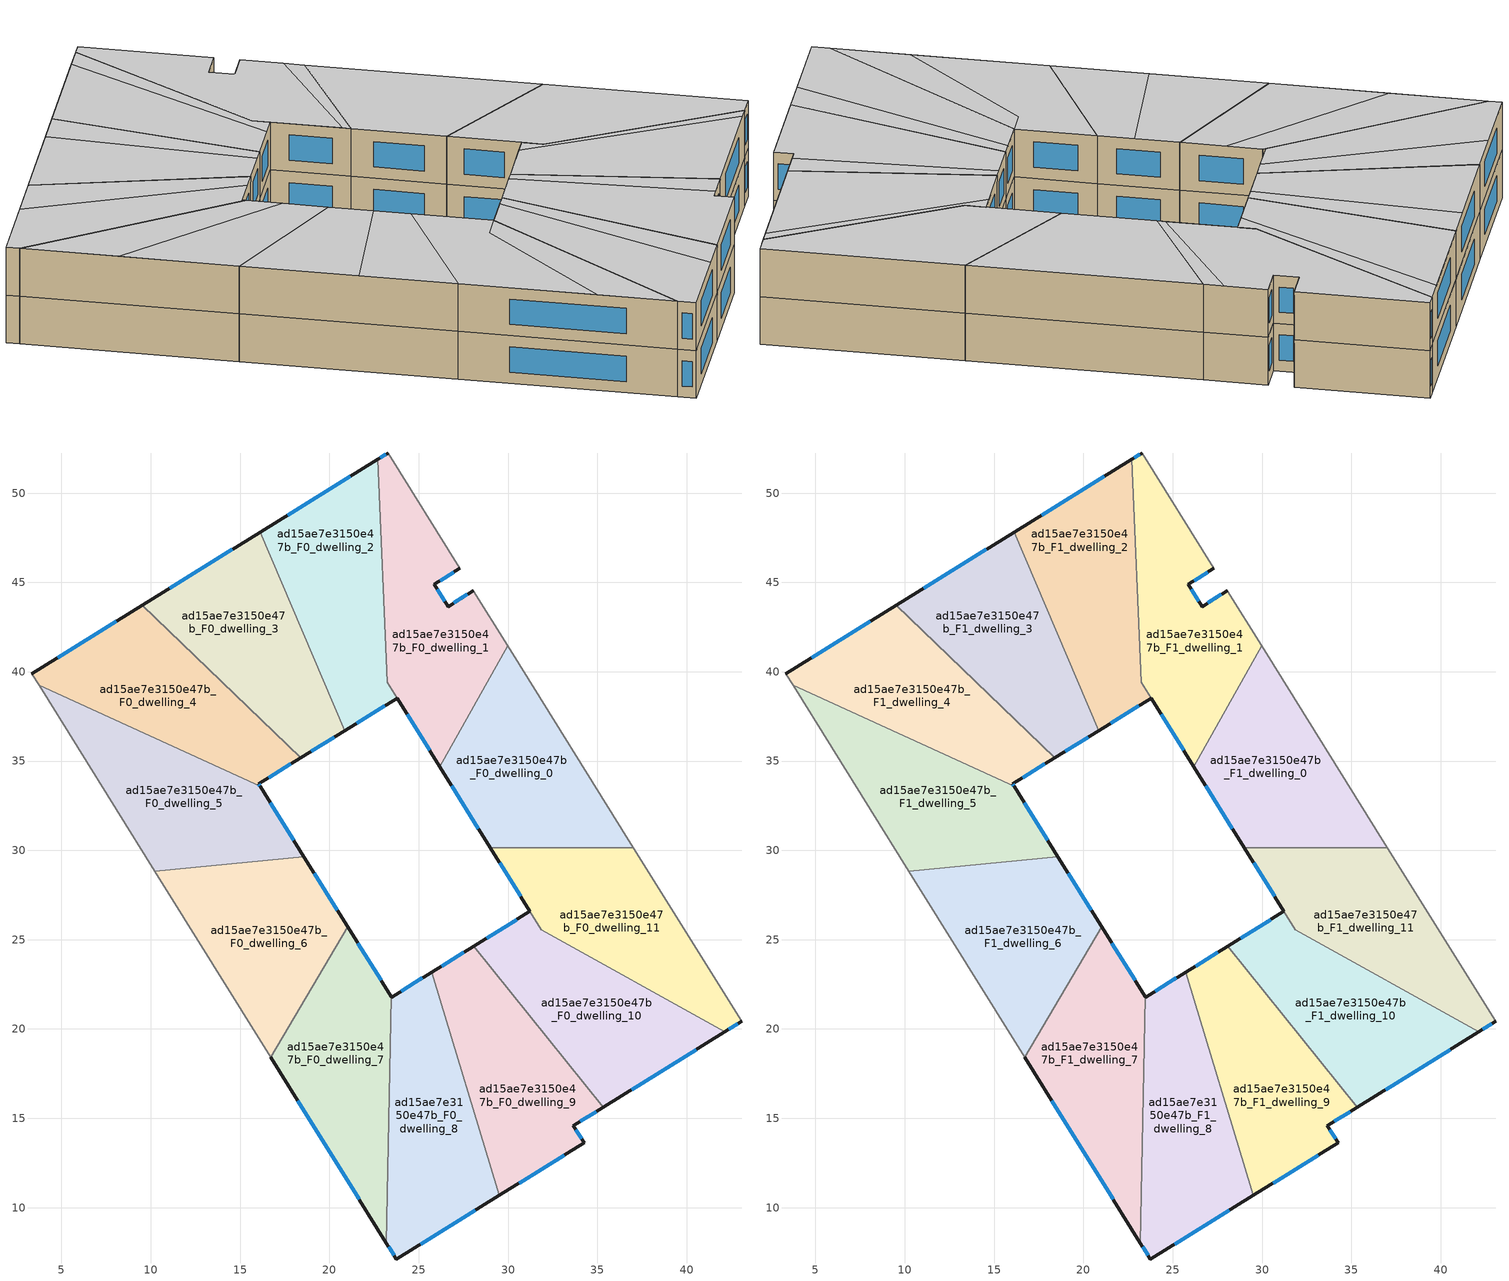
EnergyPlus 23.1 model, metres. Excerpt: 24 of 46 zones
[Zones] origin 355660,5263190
ad15ae7e3150e47b_F0_dwelling_0
 floor ground (EU_floor_Construction): 29.98,41.46 37.02,30.16 29.01,30.16 26.18,34.69 z0
 wall outside (EU_wall_Construction): 26.18,34.69 29.01,30.16 z0:3
 wall to ad15ae7e3150e47b_F0_dwelling_1 (EU_wall_Construction): 29.98,41.46 26.18,34.69 z0:3
 wall adiabatic (EU_wall_Construction): 37.02,30.16 29.98,41.46 z0:3
 wall to ad15ae7e3150e47b_F0_dwelling_11 (EU_wall_Construction): 29.01,30.16 37.02,30.16 z0:3
 window (EU_Window_Construction): 26.84,33.63 28.34,31.22 z0.7:2.3
ad15ae7e3150e47b_F0_dwelling_1
 floor ground (EU_floor_Construction): 23.28,52.25 27.29,45.79 25.86,44.9 26.64,43.65 28.06,44.54 29.98,41.46 26.18,34.69 23.24,39.41 22.72,51.9 z0
 wall outside (EU_wall_Construction): 23.28,52.25 22.72,51.9 / 28.06,44.54 26.64,43.65 25.86,44.9 27.29,45.79 / 23.8,38.52 26.18,34.69 z0:3
 wall adiabatic (EU_wall_Construction): 27.29,45.79 23.28,52.25 / 29.98,41.46 28.06,44.54 z0:3
 wall to ad15ae7e3150e47b_F0_dwelling_2 (EU_wall_Construction): 22.72,51.9 23.24,39.41 23.79,38.53 z0:3
 window (EU_Window_Construction): 23.15,52.17 22.85,51.98 / 26.19,45.11 26.96,45.58 / 26.46,43.94 26.04,44.61 / 27.73,44.33 26.97,43.86 / 24.36,37.62 25.62,35.59 z0.7:2.3
ad15ae7e3150e47b_F0_dwelling_10
 floor ground (EU_floor_Construction): 42.14,19.84 35.33,15.62 28.08,24.63 31.23,26.59 31.86,25.57 z0
 wall outside (EU_wall_Construction): 35.33,15.62 42.14,19.84 / 31.23,26.59 28.08,24.63 z0:3
 wall to ad15ae7e3150e47b_F0_dwelling_11 (EU_wall_Construction): 42.14,19.84 31.86,25.57 31.23,26.59 z0:3
 wall to ad15ae7e3150e47b_F0_dwelling_9 (EU_wall_Construction): 28.08,24.63 35.33,15.62 z0:3
 window (EU_Window_Construction): 36.93,16.61 40.54,18.85 / 30.49,26.13 28.82,25.09 z0.7:2.3
ad15ae7e3150e47b_F0_dwelling_11
 floor ground (EU_floor_Construction): 37.02,30.16 43.09,20.42 42.14,19.84 31.86,25.57 29.01,30.16 z0
 wall outside (EU_wall_Construction): 42.14,19.84 43.09,20.42 / 29.01,30.16 31.23,26.59 z0:3
 wall adiabatic (EU_wall_Construction): 43.09,20.42 37.02,30.16 z0:3
 window (EU_Window_Construction): 42.36,19.98 42.87,20.29 / 29.53,29.32 30.71,27.43 z0.7:2.3
ad15ae7e3150e47b_F0_dwelling_2
 floor ground (EU_floor_Construction): 22.72,51.9 23.24,39.41 23.79,38.53 20.85,36.7 16.12,47.81 z0
 wall outside (EU_wall_Construction): 22.72,51.9 16.12,47.81 / 20.85,36.7 23.79,38.53 z0:3
 wall to ad15ae7e3150e47b_F0_dwelling_3 (EU_wall_Construction): 16.12,47.81 20.85,36.7 z0:3
 window (EU_Window_Construction): 21.17,50.94 17.67,48.77 / 21.54,37.13 23.1,38.1 z0.7:2.3
ad15ae7e3150e47b_F0_dwelling_3
 floor ground (EU_floor_Construction): 16.12,47.81 20.85,36.7 18.4,35.19 9.52,43.73 z0
 wall outside (EU_wall_Construction): 18.4,35.19 20.85,36.7 / 16.12,47.81 9.52,43.73 z0:3
 wall to ad15ae7e3150e47b_F0_dwelling_4 (EU_wall_Construction): 9.52,43.73 18.4,35.19 z0:3
 window (EU_Window_Construction): 18.97,35.54 20.27,36.35 / 14.57,46.85 11.07,44.69 z0.7:2.3
ad15ae7e3150e47b_F0_dwelling_4
 floor ground (EU_floor_Construction): 18.4,35.19 16.03,33.72 16.12,33.59 3.74,39.24 3.33,39.9 9.52,43.73 z0
 wall outside (EU_wall_Construction): 16.12,33.59 16.03,33.72 18.4,35.19 / 9.52,43.73 3.33,39.9 z0:3
 wall to ad15ae7e3150e47b_F0_dwelling_5 (EU_wall_Construction): 3.74,39.24 16.12,33.59 z0:3
 wall adiabatic (EU_wall_Construction): 3.33,39.9 3.74,39.24 z0:3
 window (EU_Window_Construction): 16.59,34.07 17.84,34.84 / 16.1,33.62 16.05,33.69 / 8.07,42.83 4.79,40.8 z0.7:2.3
ad15ae7e3150e47b_F0_dwelling_5
 floor ground (EU_floor_Construction): 16.12,33.59 18.57,29.66 10.22,28.83 3.74,39.24 z0
 wall outside (EU_wall_Construction): 18.57,29.66 16.12,33.59 z0:3
 wall to ad15ae7e3150e47b_F0_dwelling_6 (EU_wall_Construction): 10.22,28.83 18.57,29.66 z0:3
 wall adiabatic (EU_wall_Construction): 3.74,39.24 10.22,28.83 z0:3
 window (EU_Window_Construction): 18,30.58 16.69,32.66 z0.7:2.3
ad15ae7e3150e47b_F0_dwelling_6
 floor ground (EU_floor_Construction): 18.57,29.66 21.02,25.73 16.71,18.42 10.22,28.83 z0
 wall outside (EU_wall_Construction): 21.02,25.73 18.57,29.66 z0:3
 wall to ad15ae7e3150e47b_F0_dwelling_7 (EU_wall_Construction): 16.71,18.42 21.02,25.73 z0:3
 wall adiabatic (EU_wall_Construction): 10.22,28.83 16.71,18.42 z0:3
 window (EU_Window_Construction): 20.44,26.65 19.15,28.73 z0.7:2.3
ad15ae7e3150e47b_F0_dwelling_7
 floor ground (EU_floor_Construction): 21.02,25.73 23.47,21.8 23.19,8.02 16.71,18.42 z0
 wall outside (EU_wall_Construction): 23.47,21.8 21.02,25.73 / 16.71,18.42 23.19,8.02 z0:3
 wall to ad15ae7e3150e47b_F0_dwelling_8 (EU_wall_Construction): 23.19,8.02 23.47,21.8 z0:3
 window (EU_Window_Construction): 22.89,22.73 21.59,24.81 / 18.23,15.98 21.67,10.46 z0.7:2.3
ad15ae7e3150e47b_F0_dwelling_8
 floor ground (EU_floor_Construction): 25.74,23.18 29.51,10.69 23.75,7.12 23.19,8.02 23.47,21.8 23.48,21.79 z0
 wall outside (EU_wall_Construction): 25.74,23.18 23.48,21.79 23.47,21.8 / 23.19,8.02 23.75,7.12 29.51,10.69 z0:3
 wall to ad15ae7e3150e47b_F0_dwelling_9 (EU_wall_Construction): 29.51,10.69 25.74,23.18 z0:3
 window (EU_Window_Construction): 25.21,22.86 24.01,22.11 / 25.1,7.96 28.16,9.85 / 23.32,7.81 23.62,7.33 z0.7:2.3
ad15ae7e3150e47b_F0_dwelling_9
 floor ground (EU_floor_Construction): 28.08,24.63 35.33,15.62 33.66,14.58 34.26,13.62 29.51,10.69 25.74,23.18 z0
 wall outside (EU_wall_Construction): 29.51,10.69 34.26,13.62 33.66,14.58 35.33,15.62 / 28.08,24.63 25.74,23.18 z0:3
 window (EU_Window_Construction): 30.62,11.38 33.14,12.94 / 27.53,24.29 26.29,23.53 / 34.05,14.83 34.94,15.38 / 34.12,13.85 33.8,14.36 z0.7:2.3
ad15ae7e3150e47b_F1_dwelling_0
 floor to ad15ae7e3150e47b_F0_dwelling_0 (EU_floor_Construction): 29.98,41.46 37.02,30.16 29.01,30.16 26.18,34.69 z3
 wall outside (EU_wall_Construction): 26.18,34.69 29.01,30.16 z3:6
 wall to ad15ae7e3150e47b_F1_dwelling_1 (EU_wall_Construction): 29.98,41.46 26.18,34.69 z3:6
 wall adiabatic (EU_wall_Construction): 37.02,30.16 29.98,41.46 z3:6
 wall to ad15ae7e3150e47b_F1_dwelling_11 (EU_wall_Construction): 29.01,30.16 37.02,30.16 z3:6
 window (EU_Window_Construction): 26.84,33.63 28.34,31.22 z3.7:5.3
 ceiling to ad15ae7e3150e47b_F2_dwelling_0 (EU_floor_Construction): 37.02,30.16 29.98,41.46 26.18,34.69 29.01,30.16 z6
ad15ae7e3150e47b_F1_dwelling_1
 floor to ad15ae7e3150e47b_F0_dwelling_1 (EU_floor_Construction): 23.28,52.25 27.29,45.79 25.86,44.9 26.64,43.65 28.06,44.54 29.98,41.46 26.18,34.69 23.24,39.41 22.72,51.9 z3
 wall outside (EU_wall_Construction): 23.28,52.25 22.72,51.9 / 28.06,44.54 26.64,43.65 25.86,44.9 27.29,45.79 / 23.8,38.52 26.18,34.69 z3:6
 wall adiabatic (EU_wall_Construction): 27.29,45.79 23.28,52.25 / 29.98,41.46 28.06,44.54 z3:6
 wall to ad15ae7e3150e47b_F1_dwelling_2 (EU_wall_Construction): 22.72,51.9 23.24,39.41 23.79,38.53 z3:6
 window (EU_Window_Construction): 23.15,52.17 22.85,51.98 / 26.19,45.11 26.96,45.58 / 26.46,43.94 26.04,44.61 / 27.73,44.33 26.97,43.86 / 24.36,37.62 25.62,35.59 z3.7:5.3
 ceiling to ad15ae7e3150e47b_F2_dwelling_1 (EU_floor_Construction): 25.92,35.11 29.34,42.49 28.06,44.54 26.64,43.65 25.86,44.9 27.29,45.79 23.28,52.25 22.72,51.9 23.24,39.41 z6
 ceiling to ad15ae7e3150e47b_F2_dwelling_0 (EU_floor_Construction): 26.18,34.69 29.98,41.46 29.34,42.49 25.92,35.11 z6
ad15ae7e3150e47b_F1_dwelling_10
 floor to ad15ae7e3150e47b_F0_dwelling_10 (EU_floor_Construction): 42.14,19.84 35.33,15.62 28.08,24.63 31.23,26.59 31.86,25.57 z3
 wall outside (EU_wall_Construction): 35.33,15.62 42.14,19.84 / 31.23,26.59 28.08,24.63 z3:6
 wall to ad15ae7e3150e47b_F1_dwelling_11 (EU_wall_Construction): 42.14,19.84 31.86,25.57 31.23,26.59 z3:6
 wall to ad15ae7e3150e47b_F1_dwelling_9 (EU_wall_Construction): 28.08,24.63 35.33,15.62 z3:6
 window (EU_Window_Construction): 36.93,16.61 40.54,18.85 / 30.49,26.13 28.82,25.09 z3.7:5.3
 ceiling adiabatic (EU_roof_Construction): 41.52,19.46 30.43,26.09 28.08,24.63 35.33,15.62 z6
 ceiling to ad15ae7e3150e47b_F2_dwelling_10 (EU_floor_Construction): 42.14,19.84 31.86,25.57 31.23,26.59 30.43,26.09 41.52,19.46 z6
ad15ae7e3150e47b_F1_dwelling_11
 floor to ad15ae7e3150e47b_F0_dwelling_11 (EU_floor_Construction): 37.02,30.16 43.09,20.42 42.14,19.84 31.86,25.57 29.01,30.16 z3
 wall outside (EU_wall_Construction): 42.14,19.84 43.09,20.42 / 29.01,30.16 31.23,26.59 z3:6
 wall adiabatic (EU_wall_Construction): 43.09,20.42 37.02,30.16 z3:6
 window (EU_Window_Construction): 42.36,19.98 42.87,20.29 / 29.53,29.32 30.71,27.43 z3.7:5.3
 ceiling to ad15ae7e3150e47b_F2_dwelling_10 (EU_floor_Construction): 43.09,20.42 37.02,30.16 29.01,30.16 31.86,25.57 42.14,19.84 z6
ad15ae7e3150e47b_F1_dwelling_2
 floor to ad15ae7e3150e47b_F0_dwelling_2 (EU_floor_Construction): 22.72,51.9 23.24,39.41 23.79,38.53 20.85,36.7 16.12,47.81 z3
 wall outside (EU_wall_Construction): 22.72,51.9 16.12,47.81 / 20.85,36.7 23.79,38.53 z3:6
 wall to ad15ae7e3150e47b_F1_dwelling_3 (EU_wall_Construction): 16.12,47.81 20.85,36.7 z3:6
 window (EU_Window_Construction): 21.17,50.94 17.67,48.77 / 21.54,37.13 23.1,38.1 z3.7:5.3
 ceiling adiabatic (EU_roof_Construction): 22.85,37.94 21.52,51.16 16.12,47.81 20.85,36.7 z6
 ceiling to ad15ae7e3150e47b_F2_dwelling_1 (EU_floor_Construction): 23.79,38.53 23.24,39.41 22.72,51.9 21.52,51.16 22.85,37.94 z6
ad15ae7e3150e47b_F1_dwelling_3
 floor to ad15ae7e3150e47b_F0_dwelling_3 (EU_floor_Construction): 16.12,47.81 20.85,36.7 18.4,35.19 9.52,43.73 z3
 wall outside (EU_wall_Construction): 18.4,35.19 20.85,36.7 / 16.12,47.81 9.52,43.73 z3:6
 wall to ad15ae7e3150e47b_F1_dwelling_4 (EU_wall_Construction): 9.52,43.73 18.4,35.19 z3:6
 window (EU_Window_Construction): 18.97,35.54 20.27,36.35 / 14.57,46.85 11.07,44.69 z3.7:5.3
 ceiling to ad15ae7e3150e47b_F2_dwelling_3 (EU_floor_Construction): 20.18,36.29 14.32,46.7 9.52,43.73 18.4,35.19 z6
 ceiling adiabatic (EU_roof_Construction): 20.85,36.7 16.12,47.81 14.32,46.7 20.18,36.29 z6
ad15ae7e3150e47b_F1_dwelling_4
 floor to ad15ae7e3150e47b_F0_dwelling_4 (EU_floor_Construction): 18.4,35.19 16.03,33.72 16.12,33.59 3.74,39.24 3.33,39.9 9.52,43.73 z3
 wall outside (EU_wall_Construction): 16.12,33.59 16.03,33.72 18.4,35.19 / 9.52,43.73 3.33,39.9 z3:6
 wall to ad15ae7e3150e47b_F1_dwelling_5 (EU_wall_Construction): 3.74,39.24 16.12,33.59 z3:6
 wall adiabatic (EU_wall_Construction): 3.33,39.9 3.74,39.24 z3:6
 window (EU_Window_Construction): 16.59,34.07 17.84,34.84 / 16.1,33.62 16.05,33.69 / 8.07,42.83 4.79,40.8 z3.7:5.3
 ceiling to ad15ae7e3150e47b_F2_dwelling_4 (EU_floor_Construction): 17.51,34.64 7.12,42.24 3.33,39.9 3.74,39.24 16.12,33.59 16.03,33.72 z6
 ceiling to ad15ae7e3150e47b_F2_dwelling_3 (EU_floor_Construction): 18.4,35.19 9.52,43.73 7.12,42.24 17.51,34.64 z6
ad15ae7e3150e47b_F1_dwelling_5
 floor to ad15ae7e3150e47b_F0_dwelling_5 (EU_floor_Construction): 16.12,33.59 18.57,29.66 10.22,28.83 3.74,39.24 z3
 wall outside (EU_wall_Construction): 18.57,29.66 16.12,33.59 z3:6
 wall to ad15ae7e3150e47b_F1_dwelling_6 (EU_wall_Construction): 10.22,28.83 18.57,29.66 z3:6
 wall adiabatic (EU_wall_Construction): 3.74,39.24 10.22,28.83 z3:6
 window (EU_Window_Construction): 18,30.58 16.69,32.66 z3.7:5.3
 ceiling to ad15ae7e3150e47b_F2_dwelling_5 (EU_floor_Construction): 18.57,29.66 17.23,31.8 6.69,34.51 10.23,28.83 z6
 ceiling to ad15ae7e3150e47b_F2_dwelling_4 (EU_floor_Construction): 17.23,31.8 16.12,33.59 3.74,39.24 6.69,34.51 z6
ad15ae7e3150e47b_F1_dwelling_6
 floor to ad15ae7e3150e47b_F0_dwelling_6 (EU_floor_Construction): 18.57,29.66 21.02,25.73 16.71,18.42 10.22,28.83 z3
 wall outside (EU_wall_Construction): 21.02,25.73 18.57,29.66 z3:6
 wall to ad15ae7e3150e47b_F1_dwelling_7 (EU_wall_Construction): 16.71,18.42 21.02,25.73 z3:6
 wall adiabatic (EU_wall_Construction): 10.22,28.83 16.71,18.42 z3:6
 window (EU_Window_Construction): 20.44,26.65 19.15,28.73 z3.7:5.3
 ceiling to ad15ae7e3150e47b_F2_dwelling_5 (EU_floor_Construction): 19.91,27.51 18.57,29.66 10.23,28.83 13.76,23.16 z6
 ceiling to ad15ae7e3150e47b_F2_dwelling_6 (EU_floor_Construction): 16.71,18.42 21.02,25.73 19.91,27.51 13.76,23.16 z6
ad15ae7e3150e47b_F1_dwelling_7
 floor to ad15ae7e3150e47b_F0_dwelling_7 (EU_floor_Construction): 21.02,25.73 23.47,21.8 23.19,8.02 16.71,18.42 z3
 wall outside (EU_wall_Construction): 23.47,21.8 21.02,25.73 / 16.71,18.42 23.19,8.02 z3:6
 wall to ad15ae7e3150e47b_F1_dwelling_8 (EU_wall_Construction): 23.19,8.02 23.47,21.8 z3:6
 window (EU_Window_Construction): 22.89,22.73 21.59,24.81 / 18.23,15.98 21.67,10.46 z3.7:5.3
 ceiling to ad15ae7e3150e47b_F2_dwelling_7 (EU_floor_Construction): 23.19,8.02 23.47,21.78 22.24,21.01 20.84,11.8 z6
 ceiling to ad15ae7e3150e47b_F2_dwelling_6 (EU_floor_Construction): 20.84,11.8 22.24,21.01 23.47,21.78 23.47,21.8 21.02,25.73 16.71,18.42 z6
ad15ae7e3150e47b_F1_dwelling_8
 floor to ad15ae7e3150e47b_F0_dwelling_8 (EU_floor_Construction): 25.74,23.18 29.51,10.69 23.75,7.12 23.19,8.02 23.47,21.8 23.48,21.79 z3
 wall outside (EU_wall_Construction): 25.74,23.18 23.48,21.79 23.47,21.8 / 23.19,8.02 23.75,7.12 29.51,10.69 z3:6
 wall to ad15ae7e3150e47b_F1_dwelling_9 (EU_wall_Construction): 29.51,10.69 25.74,23.18 z3:6
 window (EU_Window_Construction): 25.21,22.86 24.01,22.11 / 25.1,7.96 28.16,9.85 / 23.32,7.81 23.62,7.33 z3.7:5.3
 ceiling to ad15ae7e3150e47b_F2_dwelling_8 (EU_floor_Construction): 29.51,10.69 25.74,23.18 25.12,22.8 27.79,9.62 z6
 ceiling to ad15ae7e3150e47b_F2_dwelling_7 (EU_floor_Construction): 27.79,9.62 25.12,22.8 23.47,21.78 23.19,8.02 23.75,7.12 z6
ad15ae7e3150e47b_F1_dwelling_9
 floor to ad15ae7e3150e47b_F0_dwelling_9 (EU_floor_Construction): 28.08,24.63 35.33,15.62 33.66,14.58 34.26,13.62 29.51,10.69 25.74,23.18 z3
 wall outside (EU_wall_Construction): 29.51,10.69 34.26,13.62 33.66,14.58 35.33,15.62 / 28.08,24.63 25.74,23.18 z3:6
 window (EU_Window_Construction): 30.62,11.38 33.14,12.94 / 27.53,24.29 26.29,23.53 / 34.05,14.83 34.94,15.38 / 34.12,13.85 33.8,14.36 z3.7:5.3
 ceiling to ad15ae7e3150e47b_F2_dwelling_8 (EU_floor_Construction): 34.26,13.62 33.66,14.58 34.09,14.85 27.61,24.34 25.74,23.18 29.51,10.69 z6
 ceiling to ad15ae7e3150e47b_F2_dwelling_9 (EU_floor_Construction): 35.33,15.62 28.08,24.63 27.61,24.34 34.09,14.85 z6
[Building]
EU S2 Campaign: North Axis=0; Terrain=City; Solar Distribution=FullExterior
[Site:Location]
Budapest.Ferenc.Liszt.Intl.AP: Latitude=47.437; Longitude=19.256; Time Zone=1; Elevation=185
[SizingPeriod:WeatherFileDays]
AnnualSizingPeriod: Begin Month=1; Begin Day of Month=1; End Month=12; End Day of Month=31; Day of Week for Start Day=Monday; Use Weather File Daylight Saving Period=No; Use Weather File Rain and Snow Indicators=No
[MATERIAL]
EU_InternalMass_Material: Roughness=MediumRough; Thickness=0.1; Conductivity=1; Density=1800; Specific Heat=900; Thermal Absorptance=0.9; Solar Absorptance=0.7; Visible Absorptance=0.7
[MATERIAL:NOMASS] Roughness=MediumRough; Thermal Absorptance=0.9; Solar Absorptance=0.7; Visible Absorptance=0.7
Name | Thermal Resistance
EU_wall_NoMass | 0.832559
EU_roof_NoMass | 1.39638
EU_floor_NoMass | 0.872794
[WINDOWMATERIAL:SIMPLEGLAZINGSYSTEM]
EU_Window_SimpleGlazing: UFactor=2.79869; Solar Heat Gain Coefficient=0.75; Visible Transmittance=0.75
[CONSTRUCTION]
EU_wall_Construction: EU_wall_NoMass
EU_roof_Construction: EU_roof_NoMass
EU_floor_Construction: EU_floor_NoMass
EU_Window_Construction: EU_Window_SimpleGlazing
EU_InternalMass_Construction: EU_InternalMass_Material
[ZONE] Type=1; Multiplier=1; Ceiling Height=autocalculate; Floor Area=autocalculate; Part of Total Floor Area=Yes
Name | Volume
ad15ae7e3150e47b_F0_dwelling_0; ad15ae7e3150e47b_F1_dwelling_0 | 190.529
ad15ae7e3150e47b_F0_dwelling_1; ad15ae7e3150e47b_F1_dwelling_1 | 189.597
ad15ae7e3150e47b_F0_dwelling_10; ad15ae7e3150e47b_F1_dwelling_10 | 191.736
ad15ae7e3150e47b_F0_dwelling_11; ad15ae7e3150e47b_F1_dwelling_11 | 189.344
ad15ae7e3150e47b_F0_dwelling_2; ad15ae7e3150e47b_F1_dwelling_2 | 191.465
ad15ae7e3150e47b_F0_dwelling_3; ad15ae7e3150e47b_F1_dwelling_3 | 190.506
ad15ae7e3150e47b_F0_dwelling_4; ad15ae7e3150e47b_F1_dwelling_4 | 190.545
ad15ae7e3150e47b_F0_dwelling_5; ad15ae7e3150e47b_F1_dwelling_5 | 190.516
ad15ae7e3150e47b_F0_dwelling_6; ad15ae7e3150e47b_F1_dwelling_6 | 190.547
ad15ae7e3150e47b_F0_dwelling_7; ad15ae7e3150e47b_F1_dwelling_7 | 190.548
ad15ae7e3150e47b_F0_dwelling_8; ad15ae7e3150e47b_F1_dwelling_8 | 190.525
ad15ae7e3150e47b_F0_dwelling_9; ad15ae7e3150e47b_F1_dwelling_9 | 190.526
[INTERNALMASS] Construction=EU_InternalMass_Construction
Name | Zone or ZoneList | Surface Area
ad15ae7e3150e47b_F0_dwelling_0_EU_InternalMass | ad15ae7e3150e47b_F0_dwelling_0 | 63.5098
ad15ae7e3150e47b_F0_dwelling_1_EU_InternalMass | ad15ae7e3150e47b_F0_dwelling_1 | 63.1972
ad15ae7e3150e47b_F0_dwelling_2_EU_InternalMass | ad15ae7e3150e47b_F0_dwelling_2 | 63.8218
ad15ae7e3150e47b_F0_dwelling_3_EU_InternalMass | ad15ae7e3150e47b_F0_dwelling_3 | 63.5021
ad15ae7e3150e47b_F0_dwelling_4_EU_InternalMass | ad15ae7e3150e47b_F0_dwelling_4 | 63.5149
ad15ae7e3150e47b_F0_dwelling_5_EU_InternalMass | ad15ae7e3150e47b_F0_dwelling_5 | 63.5053
ad15ae7e3150e47b_F0_dwelling_6_EU_InternalMass | ad15ae7e3150e47b_F0_dwelling_6 | 63.5155
ad15ae7e3150e47b_F0_dwelling_7_EU_InternalMass | ad15ae7e3150e47b_F0_dwelling_7 | 63.5161
ad15ae7e3150e47b_F0_dwelling_8_EU_InternalMass | ad15ae7e3150e47b_F0_dwelling_8 | 63.5082
ad15ae7e3150e47b_F0_dwelling_9_EU_InternalMass | ad15ae7e3150e47b_F0_dwelling_9 | 63.5085
ad15ae7e3150e47b_F0_dwelling_10_EU_InternalMass | ad15ae7e3150e47b_F0_dwelling_10 | 63.913
ad15ae7e3150e47b_F0_dwelling_11_EU_InternalMass | ad15ae7e3150e47b_F0_dwelling_11 | 63.1141
ad15ae7e3150e47b_F1_dwelling_0_EU_InternalMass | ad15ae7e3150e47b_F1_dwelling_0 | 63.5098
ad15ae7e3150e47b_F1_dwelling_1_EU_InternalMass | ad15ae7e3150e47b_F1_dwelling_1 | 63.1972
ad15ae7e3150e47b_F1_dwelling_2_EU_InternalMass | ad15ae7e3150e47b_F1_dwelling_2 | 63.8218
ad15ae7e3150e47b_F1_dwelling_3_EU_InternalMass | ad15ae7e3150e47b_F1_dwelling_3 | 63.5021
ad15ae7e3150e47b_F1_dwelling_4_EU_InternalMass | ad15ae7e3150e47b_F1_dwelling_4 | 63.5149
ad15ae7e3150e47b_F1_dwelling_5_EU_InternalMass | ad15ae7e3150e47b_F1_dwelling_5 | 63.5053
ad15ae7e3150e47b_F1_dwelling_6_EU_InternalMass | ad15ae7e3150e47b_F1_dwelling_6 | 63.5155
ad15ae7e3150e47b_F1_dwelling_7_EU_InternalMass | ad15ae7e3150e47b_F1_dwelling_7 | 63.5161
ad15ae7e3150e47b_F1_dwelling_8_EU_InternalMass | ad15ae7e3150e47b_F1_dwelling_8 | 63.5082
ad15ae7e3150e47b_F1_dwelling_9_EU_InternalMass | ad15ae7e3150e47b_F1_dwelling_9 | 63.5085
ad15ae7e3150e47b_F1_dwelling_10_EU_InternalMass | ad15ae7e3150e47b_F1_dwelling_10 | 63.913
ad15ae7e3150e47b_F1_dwelling_11_EU_InternalMass | ad15ae7e3150e47b_F1_dwelling_11 | 63.1141
[OTHEREQUIPMENT] Fuel Type=Electricity; Design Level Calculation Method=Watts/Area; Power per Zone Floor Area=1; Fraction Latent=0; Fraction Radiant=0; Fraction Lost=0; Carbon Dioxide Generation Rate=0; EndUse Subcategory=EU_Step8_InternalGains
Name | Zone or ZoneList or Space or SpaceList | Schedule
EU_Step8_InternalGain_ad15ae7e3150e47b_F0_dwelling_0_f000 | ad15ae7e3150e47b_F0_dwelling_0 | EU_Step8_GainSchedule_ad15ae7e3150e47b_F0_dwelling_0_f000
EU_Step8_InternalGain_ad15ae7e3150e47b_F0_dwelling_1_f000 | ad15ae7e3150e47b_F0_dwelling_1 | EU_Step8_GainSchedule_ad15ae7e3150e47b_F0_dwelling_1_f000
EU_Step8_InternalGain_ad15ae7e3150e47b_F0_dwelling_2_f000 | ad15ae7e3150e47b_F0_dwelling_2 | EU_Step8_GainSchedule_ad15ae7e3150e47b_F0_dwelling_2_f000
EU_Step8_InternalGain_ad15ae7e3150e47b_F0_dwelling_3_f000 | ad15ae7e3150e47b_F0_dwelling_3 | EU_Step8_GainSchedule_ad15ae7e3150e47b_F0_dwelling_3_f000
EU_Step8_InternalGain_ad15ae7e3150e47b_F0_dwelling_4_f000 | ad15ae7e3150e47b_F0_dwelling_4 | EU_Step8_GainSchedule_ad15ae7e3150e47b_F0_dwelling_4_f000
EU_Step8_InternalGain_ad15ae7e3150e47b_F0_dwelling_5_f000 | ad15ae7e3150e47b_F0_dwelling_5 | EU_Step8_GainSchedule_ad15ae7e3150e47b_F0_dwelling_5_f000
EU_Step8_InternalGain_ad15ae7e3150e47b_F0_dwelling_6_f000 | ad15ae7e3150e47b_F0_dwelling_6 | EU_Step8_GainSchedule_ad15ae7e3150e47b_F0_dwelling_6_f000
EU_Step8_InternalGain_ad15ae7e3150e47b_F0_dwelling_7_f000 | ad15ae7e3150e47b_F0_dwelling_7 | EU_Step8_GainSchedule_ad15ae7e3150e47b_F0_dwelling_7_f000
EU_Step8_InternalGain_ad15ae7e3150e47b_F0_dwelling_8_f000 | ad15ae7e3150e47b_F0_dwelling_8 | EU_Step8_GainSchedule_ad15ae7e3150e47b_F0_dwelling_8_f000
EU_Step8_InternalGain_ad15ae7e3150e47b_F0_dwelling_9_f000 | ad15ae7e3150e47b_F0_dwelling_9 | EU_Step8_GainSchedule_ad15ae7e3150e47b_F0_dwelling_9_f000
EU_Step8_InternalGain_ad15ae7e3150e47b_F0_dwelling_10_f000 | ad15ae7e3150e47b_F0_dwelling_10 | EU_Step8_GainSchedule_ad15ae7e3150e47b_F0_dwelling_10_f000
EU_Step8_InternalGain_ad15ae7e3150e47b_F0_dwelling_11_f000 | ad15ae7e3150e47b_F0_dwelling_11 | EU_Step8_GainSchedule_ad15ae7e3150e47b_F0_dwelling_11_f000
EU_Step8_InternalGain_ad15ae7e3150e47b_F1_dwelling_0_f000 | ad15ae7e3150e47b_F1_dwelling_0 | EU_Step8_GainSchedule_ad15ae7e3150e47b_F1_dwelling_0_f000
EU_Step8_InternalGain_ad15ae7e3150e47b_F1_dwelling_1_f000 | ad15ae7e3150e47b_F1_dwelling_1 | EU_Step8_GainSchedule_ad15ae7e3150e47b_F1_dwelling_1_f000
EU_Step8_InternalGain_ad15ae7e3150e47b_F1_dwelling_2_f000 | ad15ae7e3150e47b_F1_dwelling_2 | EU_Step8_GainSchedule_ad15ae7e3150e47b_F1_dwelling_2_f000
EU_Step8_InternalGain_ad15ae7e3150e47b_F1_dwelling_3_f000 | ad15ae7e3150e47b_F1_dwelling_3 | EU_Step8_GainSchedule_ad15ae7e3150e47b_F1_dwelling_3_f000
EU_Step8_InternalGain_ad15ae7e3150e47b_F1_dwelling_4_f000 | ad15ae7e3150e47b_F1_dwelling_4 | EU_Step8_GainSchedule_ad15ae7e3150e47b_F1_dwelling_4_f000
EU_Step8_InternalGain_ad15ae7e3150e47b_F1_dwelling_5_f000 | ad15ae7e3150e47b_F1_dwelling_5 | EU_Step8_GainSchedule_ad15ae7e3150e47b_F1_dwelling_5_f000
EU_Step8_InternalGain_ad15ae7e3150e47b_F1_dwelling_6_f000 | ad15ae7e3150e47b_F1_dwelling_6 | EU_Step8_GainSchedule_ad15ae7e3150e47b_F1_dwelling_6_f000
EU_Step8_InternalGain_ad15ae7e3150e47b_F1_dwelling_7_f000 | ad15ae7e3150e47b_F1_dwelling_7 | EU_Step8_GainSchedule_ad15ae7e3150e47b_F1_dwelling_7_f000
EU_Step8_InternalGain_ad15ae7e3150e47b_F1_dwelling_8_f000 | ad15ae7e3150e47b_F1_dwelling_8 | EU_Step8_GainSchedule_ad15ae7e3150e47b_F1_dwelling_8_f000
EU_Step8_InternalGain_ad15ae7e3150e47b_F1_dwelling_9_f000 | ad15ae7e3150e47b_F1_dwelling_9 | EU_Step8_GainSchedule_ad15ae7e3150e47b_F1_dwelling_9_f000
EU_Step8_InternalGain_ad15ae7e3150e47b_F1_dwelling_10_f000 | ad15ae7e3150e47b_F1_dwelling_10 | EU_Step8_GainSchedule_ad15ae7e3150e47b_F1_dwelling_10_f000
EU_Step8_InternalGain_ad15ae7e3150e47b_F1_dwelling_11_f000 | ad15ae7e3150e47b_F1_dwelling_11 | EU_Step8_GainSchedule_ad15ae7e3150e47b_F1_dwelling_11_f000
[ZONEVENTILATION:DESIGNFLOWRATE] Schedule=EU_AlwaysOn; Design Flow Rate Calculation Method=AirChanges/Hour; Air Changes per Hour=0.475469; Ventilation Type=Natural; Fan Pressure Rise=0; Fan Total Efficiency=1; Constant Term Coefficient=1; Temperature Term Coefficient=0; Velocity Term Coefficient=0; Velocity Squared Term Coefficient=0; Minimum Indoor Temperature=-100; Maximum Indoor Temperature=100; Delta Temperature=-100; Minimum Outdoor Temperature=-100; Maximum Outdoor Temperature=100; Maximum Wind Speed=40
Name | Zone or ZoneList or Space or SpaceList
EU_ConstantAir_ad15ae7e3150e47b_F0_dwelling_0 | ad15ae7e3150e47b_F0_dwelling_0
EU_ConstantAir_ad15ae7e3150e47b_F0_dwelling_1 | ad15ae7e3150e47b_F0_dwelling_1
EU_ConstantAir_ad15ae7e3150e47b_F0_dwelling_2 | ad15ae7e3150e47b_F0_dwelling_2
EU_ConstantAir_ad15ae7e3150e47b_F0_dwelling_3 | ad15ae7e3150e47b_F0_dwelling_3
EU_ConstantAir_ad15ae7e3150e47b_F0_dwelling_4 | ad15ae7e3150e47b_F0_dwelling_4
EU_ConstantAir_ad15ae7e3150e47b_F0_dwelling_5 | ad15ae7e3150e47b_F0_dwelling_5
EU_ConstantAir_ad15ae7e3150e47b_F0_dwelling_6 | ad15ae7e3150e47b_F0_dwelling_6
EU_ConstantAir_ad15ae7e3150e47b_F0_dwelling_7 | ad15ae7e3150e47b_F0_dwelling_7
EU_ConstantAir_ad15ae7e3150e47b_F0_dwelling_8 | ad15ae7e3150e47b_F0_dwelling_8
EU_ConstantAir_ad15ae7e3150e47b_F0_dwelling_9 | ad15ae7e3150e47b_F0_dwelling_9
EU_ConstantAir_ad15ae7e3150e47b_F0_dwelling_10 | ad15ae7e3150e47b_F0_dwelling_10
EU_ConstantAir_ad15ae7e3150e47b_F0_dwelling_11 | ad15ae7e3150e47b_F0_dwelling_11
EU_ConstantAir_ad15ae7e3150e47b_F1_dwelling_0 | ad15ae7e3150e47b_F1_dwelling_0
EU_ConstantAir_ad15ae7e3150e47b_F1_dwelling_1 | ad15ae7e3150e47b_F1_dwelling_1
EU_ConstantAir_ad15ae7e3150e47b_F1_dwelling_2 | ad15ae7e3150e47b_F1_dwelling_2
EU_ConstantAir_ad15ae7e3150e47b_F1_dwelling_3 | ad15ae7e3150e47b_F1_dwelling_3
EU_ConstantAir_ad15ae7e3150e47b_F1_dwelling_4 | ad15ae7e3150e47b_F1_dwelling_4
EU_ConstantAir_ad15ae7e3150e47b_F1_dwelling_5 | ad15ae7e3150e47b_F1_dwelling_5
EU_ConstantAir_ad15ae7e3150e47b_F1_dwelling_6 | ad15ae7e3150e47b_F1_dwelling_6
EU_ConstantAir_ad15ae7e3150e47b_F1_dwelling_7 | ad15ae7e3150e47b_F1_dwelling_7
EU_ConstantAir_ad15ae7e3150e47b_F1_dwelling_8 | ad15ae7e3150e47b_F1_dwelling_8
EU_ConstantAir_ad15ae7e3150e47b_F1_dwelling_9 | ad15ae7e3150e47b_F1_dwelling_9
EU_ConstantAir_ad15ae7e3150e47b_F1_dwelling_10 | ad15ae7e3150e47b_F1_dwelling_10
EU_ConstantAir_ad15ae7e3150e47b_F1_dwelling_11 | ad15ae7e3150e47b_F1_dwelling_11
[HVACTEMPLATE:THERMOSTAT] Constant Heating Setpoint=20; Constant Cooling Setpoint=50
EU_HeatOnly_ad15ae7e3150e47b_F0_dwelling_0; EU_HeatOnly_ad15ae7e3150e47b_F0_dwelling_1; EU_HeatOnly_ad15ae7e3150e47b_F0_dwelling_2; EU_HeatOnly_ad15ae7e3150e47b_F0_dwelling_3; EU_HeatOnly_ad15ae7e3150e47b_F0_dwelling_4; EU_HeatOnly_ad15ae7e3150e47b_F0_dwelling_5; EU_HeatOnly_ad15ae7e3150e47b_F0_dwelling_6; EU_HeatOnly_ad15ae7e3150e47b_F0_dwelling_7; EU_HeatOnly_ad15ae7e3150e47b_F0_dwelling_8; EU_HeatOnly_ad15ae7e3150e47b_F0_dwelling_9; EU_HeatOnly_ad15ae7e3150e47b_F0_dwelling_10; EU_HeatOnly_ad15ae7e3150e47b_F0_dwelling_11; EU_HeatOnly_ad15ae7e3150e47b_F1_dwelling_0; EU_HeatOnly_ad15ae7e3150e47b_F1_dwelling_1; EU_HeatOnly_ad15ae7e3150e47b_F1_dwelling_2; EU_HeatOnly_ad15ae7e3150e47b_F1_dwelling_3; EU_HeatOnly_ad15ae7e3150e47b_F1_dwelling_4; EU_HeatOnly_ad15ae7e3150e47b_F1_dwelling_5; EU_HeatOnly_ad15ae7e3150e47b_F1_dwelling_6; EU_HeatOnly_ad15ae7e3150e47b_F1_dwelling_7; EU_HeatOnly_ad15ae7e3150e47b_F1_dwelling_8; EU_HeatOnly_ad15ae7e3150e47b_F1_dwelling_9; EU_HeatOnly_ad15ae7e3150e47b_F1_dwelling_10; EU_HeatOnly_ad15ae7e3150e47b_F1_dwelling_11; EU_HeatOnly_ad15ae7e3150e47b_F2_dwelling_0; EU_HeatOnly_ad15ae7e3150e47b_F2_dwelling_1; EU_HeatOnly_ad15ae7e3150e47b_F2_dwelling_2; EU_HeatOnly_ad15ae7e3150e47b_F2_dwelling_3; EU_HeatOnly_ad15ae7e3150e47b_F2_dwelling_4; EU_HeatOnly_ad15ae7e3150e47b_F2_dwelling_5; EU_HeatOnly_ad15ae7e3150e47b_F2_dwelling_6; EU_HeatOnly_ad15ae7e3150e47b_F2_dwelling_7; EU_HeatOnly_ad15ae7e3150e47b_F2_dwelling_8; EU_HeatOnly_ad15ae7e3150e47b_F2_dwelling_9; EU_HeatOnly_ad15ae7e3150e47b_F2_dwelling_10; EU_HeatOnly_ad15ae7e3150e47b_F3_dwelling_0; EU_HeatOnly_ad15ae7e3150e47b_F3_dwelling_1; EU_HeatOnly_ad15ae7e3150e47b_F3_dwelling_2; EU_HeatOnly_ad15ae7e3150e47b_F3_dwelling_3; EU_HeatOnly_ad15ae7e3150e47b_F3_dwelling_4; EU_HeatOnly_ad15ae7e3150e47b_F3_dwelling_5; EU_HeatOnly_ad15ae7e3150e47b_F3_dwelling_6; EU_HeatOnly_ad15ae7e3150e47b_F3_dwelling_7; EU_HeatOnly_ad15ae7e3150e47b_F3_dwelling_8; EU_HeatOnly_ad15ae7e3150e47b_F3_dwelling_9; EU_HeatOnly_ad15ae7e3150e47b_F3_dwelling_10
[HVACTEMPLATE:ZONE:IDEALLOADSAIRSYSTEM] System Availability Schedule=EU_AlwaysOn; Maximum Heating Supply Air Temperature=50; Minimum Cooling Supply Air Temperature=13; Maximum Heating Supply Air Humidity Ratio=0.0156; Minimum Cooling Supply Air Humidity Ratio=0.0077; Heating Limit=NoLimit; Cooling Limit=NoLimit; Heating Availability Schedule=EU_AlwaysOn; Cooling Availability Schedule=EU_CoolingOff; Dehumidification Control Type=ConstantSensibleHeatRatio; Cooling Sensible Heat Ratio=0.7; Dehumidification Setpoint=60; Humidification Control Type=None; Humidification Setpoint=30; Outdoor Air Method=None; Outdoor Air Flow Rate per Person=0.00944; Outdoor Air Flow Rate per Zone Floor Area=0; Outdoor Air Flow Rate per Zone=0; Demand Controlled Ventilation Type=None; Outdoor Air Economizer Type=NoEconomizer; Heat Recovery Type=None; Sensible Heat Recovery Effectiveness=0.7; Latent Heat Recovery Effectiveness=0.65
Name | Template Thermostat
ad15ae7e3150e47b_F0_dwelling_0 | EU_HeatOnly_ad15ae7e3150e47b_F0_dwelling_0
ad15ae7e3150e47b_F0_dwelling_1 | EU_HeatOnly_ad15ae7e3150e47b_F0_dwelling_1
ad15ae7e3150e47b_F0_dwelling_2 | EU_HeatOnly_ad15ae7e3150e47b_F0_dwelling_2
ad15ae7e3150e47b_F0_dwelling_3 | EU_HeatOnly_ad15ae7e3150e47b_F0_dwelling_3
ad15ae7e3150e47b_F0_dwelling_4 | EU_HeatOnly_ad15ae7e3150e47b_F0_dwelling_4
ad15ae7e3150e47b_F0_dwelling_5 | EU_HeatOnly_ad15ae7e3150e47b_F0_dwelling_5
ad15ae7e3150e47b_F0_dwelling_6 | EU_HeatOnly_ad15ae7e3150e47b_F0_dwelling_6
ad15ae7e3150e47b_F0_dwelling_7 | EU_HeatOnly_ad15ae7e3150e47b_F0_dwelling_7
ad15ae7e3150e47b_F0_dwelling_8 | EU_HeatOnly_ad15ae7e3150e47b_F0_dwelling_8
ad15ae7e3150e47b_F0_dwelling_9 | EU_HeatOnly_ad15ae7e3150e47b_F0_dwelling_9
ad15ae7e3150e47b_F0_dwelling_10 | EU_HeatOnly_ad15ae7e3150e47b_F0_dwelling_10
ad15ae7e3150e47b_F0_dwelling_11 | EU_HeatOnly_ad15ae7e3150e47b_F0_dwelling_11
ad15ae7e3150e47b_F1_dwelling_0 | EU_HeatOnly_ad15ae7e3150e47b_F1_dwelling_0
ad15ae7e3150e47b_F1_dwelling_1 | EU_HeatOnly_ad15ae7e3150e47b_F1_dwelling_1
ad15ae7e3150e47b_F1_dwelling_2 | EU_HeatOnly_ad15ae7e3150e47b_F1_dwelling_2
ad15ae7e3150e47b_F1_dwelling_3 | EU_HeatOnly_ad15ae7e3150e47b_F1_dwelling_3
ad15ae7e3150e47b_F1_dwelling_4 | EU_HeatOnly_ad15ae7e3150e47b_F1_dwelling_4
ad15ae7e3150e47b_F1_dwelling_5 | EU_HeatOnly_ad15ae7e3150e47b_F1_dwelling_5
ad15ae7e3150e47b_F1_dwelling_6 | EU_HeatOnly_ad15ae7e3150e47b_F1_dwelling_6
ad15ae7e3150e47b_F1_dwelling_7 | EU_HeatOnly_ad15ae7e3150e47b_F1_dwelling_7
ad15ae7e3150e47b_F1_dwelling_8 | EU_HeatOnly_ad15ae7e3150e47b_F1_dwelling_8
ad15ae7e3150e47b_F1_dwelling_9 | EU_HeatOnly_ad15ae7e3150e47b_F1_dwelling_9
ad15ae7e3150e47b_F1_dwelling_10 | EU_HeatOnly_ad15ae7e3150e47b_F1_dwelling_10
ad15ae7e3150e47b_F1_dwelling_11 | EU_HeatOnly_ad15ae7e3150e47b_F1_dwelling_11
[SIZING:ZONE] Zone Cooling Design Supply Air Temperature Input Method=SupplyAirTemperature; Zone Cooling Design Supply Air Temperature=13; Zone Heating Design Supply Air Temperature Input Method=SupplyAirTemperature; Zone Heating Design Supply Air Temperature=50; Zone Cooling Design Supply Air Humidity Ratio=0.008; Zone Heating Design Supply Air Humidity Ratio=0.008; Cooling Design Air Flow Method=DesignDay; Cooling Design Air Flow Rate=0; Cooling Minimum Air Flow per Zone Floor Area=0.000762; Cooling Minimum Air Flow=0; Cooling Minimum Air Flow Fraction=0.2; Heating Design Air Flow Method=DesignDay; Heating Design Air Flow Rate=0; Heating Maximum Air Flow per Zone Floor Area=0.002032; Heating Maximum Air Flow=0.141576; Heating Maximum Air Flow Fraction=0.3; Account for Dedicated Outdoor Air System=No; Dedicated Outdoor Air System Control Strategy=NeutralSupplyAir; Dedicated Outdoor Air Low Setpoint Temperature for Design=autosize; Dedicated Outdoor Air High Setpoint Temperature for Design=autosize; Zone Load Sizing Method=Sensible Load Only No Latent Load; Zone Latent Cooling Design Supply Air Humidity Ratio Input Method=HumidityRatioDifference; Zone Cooling Design Supply Air Humidity Ratio Difference=0.005; Zone Latent Heating Design Supply Air Humidity Ratio Input Method=HumidityRatioDifference; Zone Humidification Design Supply Air Humidity Ratio Difference=0.005
ad15ae7e3150e47b_F0_dwelling_0; ad15ae7e3150e47b_F0_dwelling_1; ad15ae7e3150e47b_F0_dwelling_2; ad15ae7e3150e47b_F0_dwelling_3; ad15ae7e3150e47b_F0_dwelling_4; ad15ae7e3150e47b_F0_dwelling_5; ad15ae7e3150e47b_F0_dwelling_6; ad15ae7e3150e47b_F0_dwelling_7; ad15ae7e3150e47b_F0_dwelling_8; ad15ae7e3150e47b_F0_dwelling_9; ad15ae7e3150e47b_F0_dwelling_10; ad15ae7e3150e47b_F0_dwelling_11; ad15ae7e3150e47b_F1_dwelling_0; ad15ae7e3150e47b_F1_dwelling_1; ad15ae7e3150e47b_F1_dwelling_2; ad15ae7e3150e47b_F1_dwelling_3; ad15ae7e3150e47b_F1_dwelling_4; ad15ae7e3150e47b_F1_dwelling_5; ad15ae7e3150e47b_F1_dwelling_6; ad15ae7e3150e47b_F1_dwelling_7; ad15ae7e3150e47b_F1_dwelling_8; ad15ae7e3150e47b_F1_dwelling_9; ad15ae7e3150e47b_F1_dwelling_10; ad15ae7e3150e47b_F1_dwelling_11
[SCHEDULE:CONSTANT]
Name | Hourly Value
EU_AlwaysOn | 1
EU_CoolingOff | 0
[SCHEDULE:FILE] Column Number=1; Rows to Skip at Top=0; Number of Hours of Data=8760; Column Separator=Comma; Interpolate to Timestep=No; Minutes per Item=60; Adjust Schedule for Daylight Savings=Yes
Name | File
EU_Step8_GainSchedule_ad15ae7e3150e47b_F0_dwelling_0_f000 | ../../schedules/ad15ae7e3150e47b/ad15ae7e3150e47b_F0_dwelling_0_f000_gain.csv
EU_Step8_GainSchedule_ad15ae7e3150e47b_F0_dwelling_1_f000 | ../../schedules/ad15ae7e3150e47b/ad15ae7e3150e47b_F0_dwelling_1_f000_gain.csv
EU_Step8_GainSchedule_ad15ae7e3150e47b_F0_dwelling_2_f000 | ../../schedules/ad15ae7e3150e47b/ad15ae7e3150e47b_F0_dwelling_2_f000_gain.csv
EU_Step8_GainSchedule_ad15ae7e3150e47b_F0_dwelling_3_f000 | ../../schedules/ad15ae7e3150e47b/ad15ae7e3150e47b_F0_dwelling_3_f000_gain.csv
EU_Step8_GainSchedule_ad15ae7e3150e47b_F0_dwelling_4_f000 | ../../schedules/ad15ae7e3150e47b/ad15ae7e3150e47b_F0_dwelling_4_f000_gain.csv
EU_Step8_GainSchedule_ad15ae7e3150e47b_F0_dwelling_5_f000 | ../../schedules/ad15ae7e3150e47b/ad15ae7e3150e47b_F0_dwelling_5_f000_gain.csv
EU_Step8_GainSchedule_ad15ae7e3150e47b_F0_dwelling_6_f000 | ../../schedules/ad15ae7e3150e47b/ad15ae7e3150e47b_F0_dwelling_6_f000_gain.csv
EU_Step8_GainSchedule_ad15ae7e3150e47b_F0_dwelling_7_f000 | ../../schedules/ad15ae7e3150e47b/ad15ae7e3150e47b_F0_dwelling_7_f000_gain.csv
EU_Step8_GainSchedule_ad15ae7e3150e47b_F0_dwelling_8_f000 | ../../schedules/ad15ae7e3150e47b/ad15ae7e3150e47b_F0_dwelling_8_f000_gain.csv
EU_Step8_GainSchedule_ad15ae7e3150e47b_F0_dwelling_9_f000 | ../../schedules/ad15ae7e3150e47b/ad15ae7e3150e47b_F0_dwelling_9_f000_gain.csv
EU_Step8_GainSchedule_ad15ae7e3150e47b_F0_dwelling_10_f000 | ../../schedules/ad15ae7e3150e47b/ad15ae7e3150e47b_F0_dwelling_10_f000_gain.csv
EU_Step8_GainSchedule_ad15ae7e3150e47b_F0_dwelling_11_f000 | ../../schedules/ad15ae7e3150e47b/ad15ae7e3150e47b_F0_dwelling_11_f000_gain.csv
EU_Step8_GainSchedule_ad15ae7e3150e47b_F1_dwelling_0_f000 | ../../schedules/ad15ae7e3150e47b/ad15ae7e3150e47b_F1_dwelling_0_f000_gain.csv
EU_Step8_GainSchedule_ad15ae7e3150e47b_F1_dwelling_1_f000 | ../../schedules/ad15ae7e3150e47b/ad15ae7e3150e47b_F1_dwelling_1_f000_gain.csv
EU_Step8_GainSchedule_ad15ae7e3150e47b_F1_dwelling_2_f000 | ../../schedules/ad15ae7e3150e47b/ad15ae7e3150e47b_F1_dwelling_2_f000_gain.csv
EU_Step8_GainSchedule_ad15ae7e3150e47b_F1_dwelling_3_f000 | ../../schedules/ad15ae7e3150e47b/ad15ae7e3150e47b_F1_dwelling_3_f000_gain.csv
EU_Step8_GainSchedule_ad15ae7e3150e47b_F1_dwelling_4_f000 | ../../schedules/ad15ae7e3150e47b/ad15ae7e3150e47b_F1_dwelling_4_f000_gain.csv
EU_Step8_GainSchedule_ad15ae7e3150e47b_F1_dwelling_5_f000 | ../../schedules/ad15ae7e3150e47b/ad15ae7e3150e47b_F1_dwelling_5_f000_gain.csv
EU_Step8_GainSchedule_ad15ae7e3150e47b_F1_dwelling_6_f000 | ../../schedules/ad15ae7e3150e47b/ad15ae7e3150e47b_F1_dwelling_6_f000_gain.csv
EU_Step8_GainSchedule_ad15ae7e3150e47b_F1_dwelling_7_f000 | ../../schedules/ad15ae7e3150e47b/ad15ae7e3150e47b_F1_dwelling_7_f000_gain.csv
EU_Step8_GainSchedule_ad15ae7e3150e47b_F1_dwelling_8_f000 | ../../schedules/ad15ae7e3150e47b/ad15ae7e3150e47b_F1_dwelling_8_f000_gain.csv
EU_Step8_GainSchedule_ad15ae7e3150e47b_F1_dwelling_9_f000 | ../../schedules/ad15ae7e3150e47b/ad15ae7e3150e47b_F1_dwelling_9_f000_gain.csv
EU_Step8_GainSchedule_ad15ae7e3150e47b_F1_dwelling_10_f000 | ../../schedules/ad15ae7e3150e47b/ad15ae7e3150e47b_F1_dwelling_10_f000_gain.csv
EU_Step8_GainSchedule_ad15ae7e3150e47b_F1_dwelling_11_f000 | ../../schedules/ad15ae7e3150e47b/ad15ae7e3150e47b_F1_dwelling_11_f000_gain.csv
